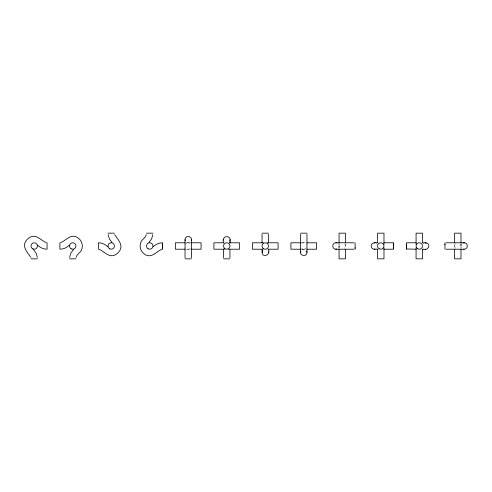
<?xml version="1.0" encoding="UTF-8"?>
<svg xmlns="http://www.w3.org/2000/svg" width="492" height="492" viewBox="0 0 492 492"><rect width="100%" height="100%" fill="white"/><g stroke="black" fill="none" stroke-linecap="round" stroke-linejoin="round"><path stroke-width="0.37" stroke-dasharray="2.46 1.84" d="M422.991 244.266L423.901 243.337M338.096 248.294C339.529 246.953 339.296 244.395 337.641 243.337M376.601 248.294L377.02 247.79M462.406 243.337C460.752 244.395 460.518 246.953 461.951 248.294M263.005 250.12L263.515 249.715M190.029 242.248L187.667 242.74L185.994 241.88M302.026 249.715L304.37 249.266L306.461 250.68M186.407 242.79L190.072 242.79M301.928 242.79L305.594 242.79M186.407 249.21L190.072 249.21M301.928 249.21L305.594 249.21M224.5 241.88L225.01 242.285M267.045 249.752L267.543 250.17M376.152 243.337L377.057 244.266M423.028 247.79L423.446 248.294M460.992 244.167L460.992 247.833M454.577 244.167L454.577 247.833M345.476 244.167L345.476 247.833M339.056 244.167L339.056 247.833M190.029 248.663A3.21 3.21 0 0 1 185.576 247.79M185.539 244.266A3.21 3.21 0 0 1 189.973 243.3M306.424 247.79A3.21 3.21 0 0 1 301.971 248.663M302.026 243.3A3.21 3.21 0 0 1 306.461 244.266M344.56 243.755A3.21 3.21 0 0 1 344.511 248.294M339.972 248.245A3.21 3.21 0 0 1 340.021 243.706M460.032 243.706A3.21 3.21 0 0 1 460.075 248.245M455.537 248.294A3.21 3.21 0 0 1 455.494 243.755"/><path stroke-width="0.74" d="M162.569 248.97L162.569 248.294M162.569 247.218L162.569 246.578M162.569 245.422L162.569 244.782M162.569 243.755L162.569 242.79C159.088 242.796 155.663 244.272 153.258 246.787M355.101 248.294L355.101 247.79M393.606 248.294L393.606 247.79M393.606 246L393.606 245.385M393.606 244.21L393.606 243.706M406.441 248.989L416.207 249.21M406.441 247.218L406.441 246.578M406.441 245.422L406.441 244.782M444.946 244.832L444.946 244.266M185.029 257.722L185.029 239.592C184.863 235.459 191.634 235.465 191.45 239.598L191.45 257.722M191.45 239.598L191.228 240.754M223.54 242.999C220.736 234.555 232.759 234.506 229.955 242.999M229.955 239.598L229.444 241.32M268.46 249.001C271.418 256.264 260.071 258.374 262.593 250.625M306.971 234.278L306.971 252.408C307.045 257.414 298.822 255.76 300.79 251.191M69.6 257.353L70.866 253.097L73.511 249.524M152.858 234.647L151.585 238.903L148.947 242.476M76.1 257.359C76.9 253.724 81.328 252.494 81.955 248.706C83.056 245.071 81.727 240.877 78.763 238.509C71.697 232.322 66.469 240.268 60.627 242.747M146.352 234.641C145.558 238.276 141.124 239.506 140.497 243.294C139.402 246.929 140.73 251.123 143.695 253.491C150.761 259.678 155.982 251.732 161.825 249.253M69.194 245.213C66.82 247.704 63.247 249.296 59.889 249.149L59.889 242.79M426.257 242.845L425.076 242.851C432.247 243.097 428.151 251.781 422.277 249.21M446.059 249.21L464.196 249.21C468.329 249.382 468.322 242.618 464.196 242.79L446.059 242.79M353.988 242.79L335.858 242.79C331.725 242.624 331.725 249.389 335.864 249.21L353.988 249.21M377.899 249.21L374.369 249.21L374.935 249.155C373.047 249.549 371.109 247.931 371.159 246C371.165 242.593 375.433 242.31 377.899 242.79M108.019 233.165L114.439 233.165M146.524 233.165L152.944 233.165M262.045 233.165L268.46 233.165M300.55 233.165L306.971 233.165M184.943 242.79L175.404 242.79L175.404 249.21L184.943 249.21M190.81 242.79L201.074 242.79L201.074 249.21L190.81 249.21M223.448 242.79L213.909 242.79L213.909 249.21L224.912 249.21M229.315 242.79L239.579 242.79L239.579 249.21L228.583 249.21M263.417 242.79L252.421 242.79L252.421 249.21L262.685 249.21M267.088 242.79L278.091 242.79L278.091 249.21L268.552 249.21M301.19 242.79L290.926 242.79L290.926 249.21L301.19 249.21M307.057 242.79L316.596 242.79L316.596 249.21L307.057 249.21M383.846 242.79L393.606 242.79L393.606 249.21L383.846 249.21M416.207 242.79L406.441 242.79L406.441 244.832M422.277 242.79L425.691 242.79M31.008 258.835L37.423 258.835M69.513 258.835L75.928 258.835M185.029 258.835L191.45 258.835M223.54 258.835L229.955 258.835M383.981 247.833L383.981 258.835L377.561 258.835L377.561 249.303M463.618 249.155L464.184 249.21M425.113 249.155L425.678 249.21M335.858 242.79L336.473 242.851M99.132 249.253C105.509 252.101 110.442 260.053 118.037 252.808C124.71 246.055 118.314 240.219 114.611 234.641M46.309 242.747C39.938 239.899 35 231.947 27.411 239.192C20.738 245.945 27.134 251.781 30.836 257.359M107.699 246.787C105.3 244.272 101.875 242.796 98.394 242.79L98.394 249.21M37.743 245.213C40.141 247.728 43.573 249.204 47.054 249.21L47.054 242.79M112.016 242.476L109.372 238.903L108.105 234.647M33.425 249.524L36.07 253.097L37.337 257.353M185.275 240.809L185.029 239.592M306.75 251.246L306.971 252.402M223.54 239.592L223.596 240.213M268.411 251.836L268.46 252.402M460.992 242.697L460.992 233.165L454.577 233.165L454.577 242.697M460.992 249.303L460.992 258.835L454.577 258.835L454.577 249.303M444.946 242.79L444.946 249.21M422.487 242.697L422.487 233.165L416.072 233.165L416.072 244.167M422.487 249.303L422.487 258.835L416.072 258.835L416.072 247.833M406.441 245.385L406.441 246.615M406.441 247.168L406.441 249.21M383.981 244.167L383.981 233.165L377.561 233.165L377.561 242.697M355.101 242.79L355.101 249.21M345.476 242.697L345.476 233.165L339.056 233.165L339.056 242.697M345.476 249.303L345.476 258.835L339.056 258.835L339.056 249.303M300.55 234.278L300.55 252.408M268.46 234.278L268.46 242.931M262.045 234.278L262.045 242.931M262.045 249.469L262.045 252.408M229.955 249.659L229.955 257.722M223.54 249.075L223.54 257.722M162.569 243.706L162.569 244.832M162.569 245.385L162.569 246.615M162.569 247.168L162.569 249.21M464.196 242.79L463.581 242.851L464.184 242.79M336.43 249.155L335.858 249.21L336.442 249.155M374.984 242.851L374.369 242.79L374.972 242.851M32.613 248.78A3.21 3.21 0 0 0 37.423 246A3.21 3.21 0 0 0 32.613 243.22A3.21 3.21 0 0 0 32.613 248.78M71.119 248.78A3.21 3.21 0 0 0 75.928 246A3.21 3.21 0 0 0 71.119 243.22A3.21 3.21 0 0 0 71.119 248.78M109.624 248.78A3.21 3.21 0 0 0 114.439 246A3.21 3.21 0 0 0 109.624 243.22A3.21 3.21 0 0 0 109.624 248.78M148.129 248.78A3.21 3.21 0 0 0 152.944 246A3.21 3.21 0 0 0 148.129 243.22A3.21 3.21 0 0 0 148.129 248.78M224.672 248.448A3.21 3.21 0 0 0 229.905 246.578A3.21 3.21 0 0 0 225.668 242.98A3.21 3.21 0 0 0 224.672 248.448M263.146 248.423A3.21 3.21 0 0 0 268.404 246.615A3.21 3.21 0 0 0 264.21 242.968A3.21 3.21 0 0 0 263.146 248.423M379.166 248.78A3.21 3.21 0 0 0 383.981 246A3.21 3.21 0 0 0 379.166 243.22A3.21 3.21 0 0 0 379.166 248.78M417.671 248.78A3.21 3.21 0 0 0 422.487 246A3.21 3.21 0 0 0 417.671 243.22A3.21 3.21 0 0 0 417.671 248.78"/></g></svg>
